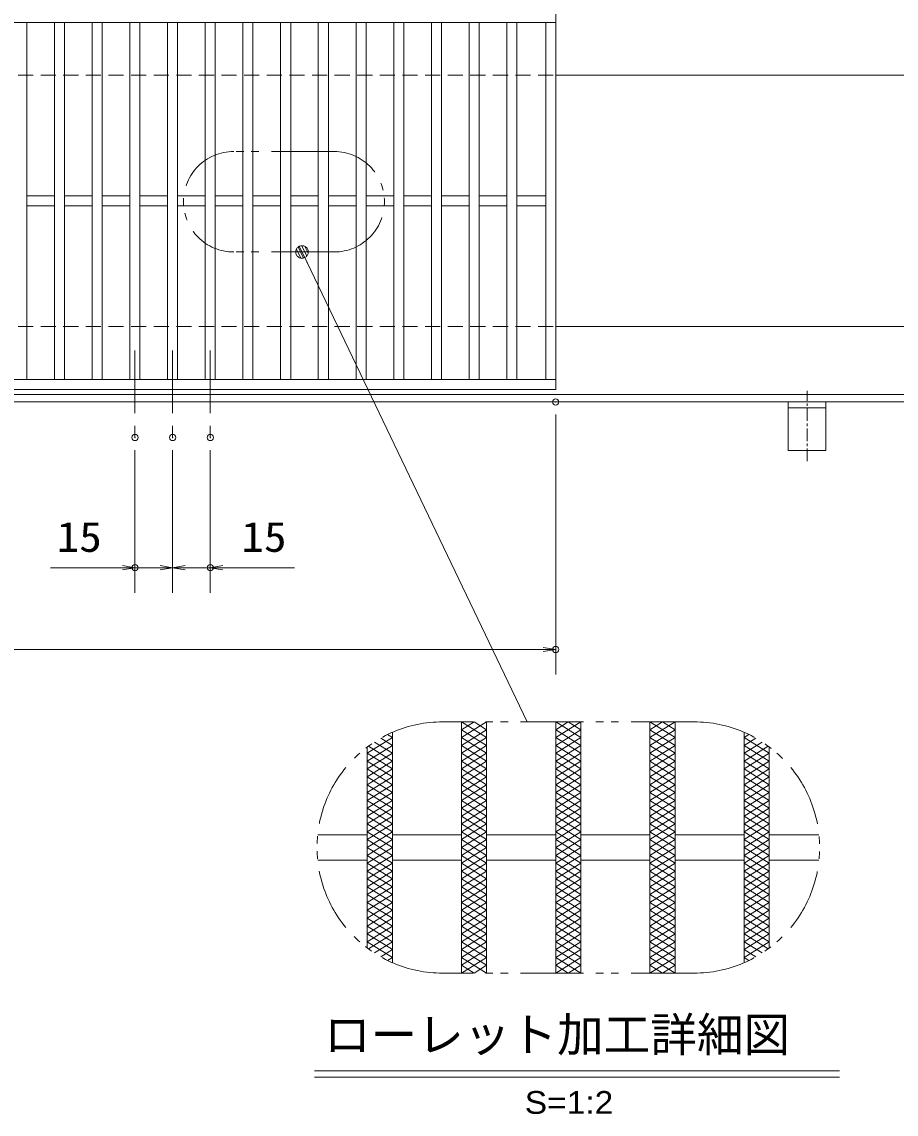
# Model space of a CAD drawing. Units: millimetres, scale not verified. Extents: x -1050 to 1050, y -742 to 742.
# Drawn here: x -7.9 to 340, y 44 to 478.8 of the extents above; entities that cross this region are included whole.
import ezdxf
from ezdxf.enums import TextEntityAlignment as Align

# ---------------------------------------------------------------- set-up
doc = ezdxf.new("R2010")
doc.units = ezdxf.units.MM
doc.header["$LTSCALE"] = 5
doc.header["$PDMODE"] = 32
doc.header["$PDSIZE"] = 2.5
for name, pattern in [('CHAIN1', [8, 5, -1, 1, -1]), ('DASHED1', [1.8, 1.2, -0.6]), ('DOUBLE_CHAIN1', [8.8, 5, -1, 0.6, -0.6, 0.6, -1])]:
    doc.linetypes.add(name, pattern=pattern)
for name, color, linetype, lineweight in [('0-1_アンカー', 7, 'Continuous', 9), ('0-2_枠', 7, 'Continuous', 9), ('0-3_寸法注釈', 2, 'Continuous', 9), ('0-4_0', 2, 'Continuous', 9), ('0-5_DEFPOINTS', 134, 'Continuous', 9), ('0-6_蓋', 5, 'Continuous', 9), ('0-7_想像線', 134, 'DOUBLE_CHAIN1', 9), ('0-8_中心線', 6, 'CHAIN1', 9), ('0-9_ハッチング', 4, 'Continuous', 9), ('0-A_溝開口', 4, 'DASHED1', 9)]:
    doc.layers.add(name, color=color, linetype=linetype, lineweight=lineweight)
doc.styles.add('HG丸ｺﾞｼｯｸM-PRO', font='')
doc.styles.add('ＭＳ ゴシック', font='')
doc.styles.get('HG丸ｺﾞｼｯｸM-PRO').set_extended_font_data('HG丸ｺﾞｼｯｸM-PRO')
doc.styles.get('ＭＳ ゴシック').set_extended_font_data('MS Gothic')

# ---------------------------------------------------------------- blocks, each defined once
blk = doc.blocks.new('A$C5D7C781A')
at = {"layer": '0-1_アンカー', "color": 6, "linetype": 'CHAIN1'}
blk.add_line((37.5, 140.11), (37.5, 0), dxfattribs=at)
at = {"layer": '0-1_アンカー'}
for p, q in [((0, 118.78), (0, 22.26)), ((0, 118.78), (75, 118.78)), ((75, 118.78), (75, 22.26)), ((75, 33.76), (0, 33.76)), ((0, 22.26), (75, 22.26))]:
    blk.add_line(p, q, dxfattribs=at)
blk = doc.blocks.new('_OPEN')
at = {"layer": '0-4_0'}
blk.add_line((0, 0), (-5, 0), dxfattribs=at)
blk.add_lwpolyline([(-5, 0.833), (0, 0), (-5, -0.833)], dxfattribs=at)
blk = doc.blocks.new('_Dot')
at = {"layer": '0-4_0'}
for p, q in [((-2.5, 0), (-5, 0)), ((2.445, 0.5), (-2.445, 0.5)), ((1.997, 1.5), (-1.997, 1.5)), ((2.289, -0.995), (-2.289, -0.995)), ((1.499, -1.995), (-1.499, -1.995))]:
    blk.add_line(p, q, dxfattribs=at)
for points in [[(2.5, 0), (2.48, 0.313), (2.421, 0.622), (2.324, 0.92), (2.191, 1.204), (2.023, 1.469), (1.822, 1.711), (1.594, 1.926), (1.34, 2.111), (1.064, 2.262), (0.773, 2.378), (0.468, 2.456), (0.157, 2.495), (-0.157, 2.495), (-0.468, 2.456), (-0.773, 2.378), (-1.064, 2.262), (-1.34, 2.111), (-1.594, 1.926), (-1.822, 1.711), (-2.023, 1.469), (-2.191, 1.204), (-2.324, 0.92), (-2.421, 0.622), (-2.48, 0.313), (-2.5, 0), (0, 0)], [(-2.5, 0), (-2.48, -0.313), (-2.421, -0.622), (-2.324, -0.92), (-2.191, -1.204), (-2.023, -1.469), (-1.822, -1.711), (-1.594, -1.926), (-1.34, -2.111), (-1.064, -2.262), (-0.773, -2.378), (-0.468, -2.456), (-0.157, -2.495), (0.157, -2.495), (0.468, -2.456), (0.773, -2.378), (1.064, -2.262), (1.34, -2.111), (1.594, -1.926), (1.822, -1.711), (2.023, -1.469), (2.191, -1.204), (2.324, -0.92), (2.421, -0.622), (2.48, -0.313), (2.5, 0), (0, 0)]]:
    blk.add_lwpolyline(points, close=True, dxfattribs=at)

msp = doc.modelspace()

# ---------------------------------------------------------------- linework, layer by layer
at = {"layer": '0-2_枠'}
for p, q in [((204.55, 457.475), (409.55, 457.475)), ((204.55, 357.475), (409.55, 357.475)), ((-792.45, 330.475), (411.386, 330.475)), ((-795.45, 327.475), (409.55, 327.475))]:
    msp.add_line(p, q, dxfattribs=at)
at = {"layer": '0-3_寸法注釈'}
for p, q in [((193.136, 200.159), (103.978, 386.268)), ((204.55, 322.475), (204.55, 218.953)), ((37.05, 308.328), (37.05, 251.522)), ((52.05, 308.328), (52.05, 251.522)), ((52.05, 308.328), (52.05, 251.522)), ((67.05, 308.328), (67.05, 251.522)), ((32.05, 261.522), (3.513, 261.522)), ((52.05, 261.522), (37.05, 261.522)), ((47.05, 261.522), (42.05, 261.522)), ((52.05, 261.522), (67.05, 261.522)), ((57.05, 261.522), (62.05, 261.522)), ((72.05, 261.522), (100.587, 261.522)), ((-785.45, 228.953), (199.55, 228.953)), ((108.505, 61.249), (317.544, 61.249)), ((108.505, 58.749), (317.544, 58.749))]:
    msp.add_line(p, q, dxfattribs=at)
at = {"layer": '0-5_DEFPOINTS'}
for p in [(204.55, 327.475), (37.05, 313.328), (52.05, 313.328), (67.05, 313.328), (37.05, 261.522), (67.05, 261.522), (204.55, 228.953)]:
    msp.add_point(p, dxfattribs=at)
at = {"layer": '0-6_蓋'}
for p, q in [((204.55, 478.475), (-790.45, 478.475)), ((-5.95, 478.475), (-5.95, 336.475)), ((5.05, 478.475), (5.05, 336.475)), ((9.05, 478.475), (9.05, 336.475)), ((20.05, 478.475), (20.05, 336.475)), ((24.05, 478.475), (24.05, 336.475)), ((35.05, 478.475), (35.05, 336.475)), ((39.05, 478.475), (39.05, 336.475)), ((50.05, 478.475), (50.05, 336.475)), ((54.05, 478.475), (54.05, 336.475)), ((65.05, 478.475), (65.05, 336.475)), ((69.05, 478.475), (69.05, 336.475)), ((80.05, 478.475), (80.05, 336.475)), ((84.05, 478.475), (84.05, 336.475)), ((95.05, 478.475), (95.05, 336.475)), ((99.05, 478.475), (99.05, 336.475)), ((110.05, 478.475), (110.05, 336.475)), ((114.05, 478.475), (114.05, 336.475)), ((125.05, 478.475), (125.05, 336.475)), ((129.05, 478.475), (129.05, 336.475)), ((140.05, 478.475), (140.05, 336.475)), ((144.05, 478.475), (144.05, 336.475)), ((155.05, 478.475), (155.05, 336.475)), ((159.05, 478.475), (159.05, 336.475)), ((170.05, 478.475), (170.05, 336.475)), ((174.05, 478.475), (174.05, 336.475)), ((185.05, 478.475), (185.05, 336.475)), ((189.05, 478.475), (189.05, 336.475)), ((200.55, 336.475), (200.55, 478.475)), ((204.55, 332.475), (204.55, 482.475)), ((-5.95, 409.475), (5.05, 409.475)), ((9.05, 409.475), (20.05, 409.475)), ((24.05, 409.475), (35.05, 409.475)), ((39.05, 409.475), (50.05, 409.475)), ((54.05, 409.475), (65.05, 409.475)), ((69.05, 409.475), (80.05, 409.475)), ((84.05, 409.475), (95.05, 409.475)), ((99.05, 409.475), (110.05, 409.475)), ((114.05, 409.475), (125.05, 409.475)), ((129.05, 409.475), (140.05, 409.475)), ((144.05, 409.475), (155.05, 409.475)), ((159.05, 409.475), (170.05, 409.475)), ((174.05, 409.475), (185.05, 409.475)), ((189.05, 409.475), (200.55, 409.475)), ((-5.95, 405.475), (5.05, 405.475)), ((9.05, 405.475), (20.05, 405.475)), ((24.05, 405.475), (35.05, 405.475)), ((39.05, 405.475), (50.05, 405.475)), ((54.05, 405.475), (65.05, 405.475)), ((69.05, 405.475), (80.05, 405.475)), ((84.05, 405.475), (95.05, 405.475)), ((99.05, 405.475), (110.05, 405.475)), ((114.05, 405.475), (125.05, 405.475)), ((129.05, 405.475), (140.05, 405.475)), ((144.05, 405.475), (155.05, 405.475)), ((159.05, 405.475), (170.05, 405.475)), ((174.05, 405.475), (185.05, 405.475)), ((189.05, 405.475), (200.55, 405.475)), ((-790.45, 336.475), (204.55, 336.475)), ((-790.45, 332.475), (204.55, 332.475)), ((167.05, 200.159), (167.05, 100.159)), ((167.05, 200.159), (167.05, 100.159)), ((177.05, 200.159), (177.05, 100.159)), ((177.05, 200.159), (177.05, 100.159)), ((204.55, 200.159), (204.55, 100.159)), ((204.55, 200.159), (204.55, 100.159)), ((214.55, 200.159), (214.55, 100.159)), ((214.55, 200.159), (214.55, 100.159)), ((242.05, 200.159), (242.05, 100.159)), ((242.05, 200.159), (242.05, 100.159)), ((252.05, 200.159), (252.05, 100.159)), ((252.05, 200.159), (252.05, 100.159)), ((139.55, 195.985), (139.55, 104.333)), ((139.55, 195.985), (139.55, 104.333)), ((279.55, 195.985), (279.55, 104.333)), ((279.55, 195.985), (279.55, 104.333)), ((129.55, 190.159), (129.55, 110.159)), ((129.55, 190.159), (129.55, 110.159)), ((289.55, 190.159), (289.55, 110.159)), ((289.55, 190.159), (289.55, 110.159)), ((109.801, 155.159), (129.55, 155.159)), ((139.55, 155.159), (167.05, 155.159)), ((177.05, 155.159), (204.55, 155.159)), ((214.55, 155.159), (242.05, 155.159)), ((252.05, 155.159), (279.55, 155.159)), ((289.55, 155.159), (309.299, 155.159)), ((109.801, 145.159), (129.55, 145.159)), ((139.55, 145.159), (167.05, 145.159)), ((177.05, 145.159), (204.55, 145.159)), ((214.55, 145.159), (242.05, 145.159)), ((252.05, 145.159), (279.55, 145.159)), ((289.55, 145.159), (309.299, 145.159))]:
    msp.add_line(p, q, dxfattribs=at)
at = {"layer": '0-7_想像線'}
for p, q in [((116.372, 427.17), (76.372, 427.17)), ((116.372, 387.17), (76.372, 387.17)), ((259.55, 200.159), (159.55, 200.159)), ((259.55, 100.159), (159.55, 100.159))]:
    msp.add_line(p, q, dxfattribs=at)
for centre, radius, start, end in [((76.372, 407.17), 20, 90, 270), ((116.372, 407.17), 20, 270, 90), ((159.55, 150.159), 50, 90, 270), ((259.55, 150.159), 50, 270, 90)]:
    msp.add_arc(centre, radius, start, end, dxfattribs=at)
at = {"layer": '0-8_中心線'}
for p, q in [((37.05, 347.969), (37.05, 313.328)), ((52.05, 347.969), (52.05, 313.328)), ((67.05, 347.969), (67.05, 313.328))]:
    msp.add_line(p, q, dxfattribs=at)
at = {"layer": '0-9_ハッチング'}
for p, q in [((167.05, 193.909), (177.05, 200.159)), ((167.05, 200.159), (177.05, 193.909)), ((167.05, 197.034), (172.05, 200.159)), ((172.05, 200.159), (177.05, 197.034)), ((204.55, 193.909), (214.55, 200.159)), ((204.55, 200.159), (214.55, 193.909)), ((204.55, 197.034), (209.55, 200.159)), ((209.55, 200.159), (214.55, 197.034)), ((242.05, 193.909), (252.05, 200.159)), ((242.05, 200.159), (252.05, 193.909)), ((242.05, 197.034), (247.05, 200.159)), ((247.05, 200.159), (252.05, 197.034)), ((167.05, 190.784), (177.05, 197.034)), ((167.05, 197.034), (177.05, 190.784)), ((204.55, 190.784), (214.55, 197.034)), ((204.55, 197.034), (214.55, 190.784)), ((242.05, 190.784), (252.05, 197.034)), ((242.05, 197.034), (252.05, 190.784)), ((129.55, 187.659), (139.55, 193.909)), ((132.386, 192.137), (139.55, 187.659)), ((134.925, 193.675), (139.55, 190.784)), ((137.64, 195.103), (139.55, 193.909)), ((167.05, 187.659), (177.05, 193.909)), ((167.05, 193.909), (177.05, 187.659)), ((204.55, 187.659), (214.55, 193.909)), ((204.55, 193.909), (214.55, 187.659)), ((242.05, 187.659), (252.05, 193.909)), ((242.05, 193.909), (252.05, 187.659)), ((279.55, 193.909), (281.46, 195.103)), ((279.55, 193.909), (289.55, 187.659)), ((279.55, 190.784), (284.175, 193.675)), ((279.55, 187.659), (286.714, 192.137)), ((129.55, 184.534), (139.55, 190.784)), ((129.55, 187.659), (139.55, 181.409)), ((129.55, 181.409), (139.55, 187.659)), ((130.007, 190.498), (139.55, 184.534)), ((167.05, 184.534), (177.05, 190.784)), ((167.05, 190.784), (177.05, 184.534)), ((167.05, 187.659), (177.05, 181.409)), ((167.05, 181.409), (177.05, 187.659)), ((204.55, 184.534), (214.55, 190.784)), ((204.55, 190.784), (214.55, 184.534)), ((204.55, 187.659), (214.55, 181.409)), ((204.55, 181.409), (214.55, 187.659)), ((242.05, 184.534), (252.05, 190.784)), ((242.05, 190.784), (252.05, 184.534)), ((242.05, 187.659), (252.05, 181.409)), ((242.05, 181.409), (252.05, 187.659)), ((279.55, 190.784), (289.55, 184.534)), ((279.55, 184.534), (289.093, 190.498)), ((279.55, 187.659), (289.55, 181.409)), ((279.55, 181.409), (289.55, 187.659)), ((129.55, 184.534), (139.55, 178.284)), ((129.55, 178.284), (139.55, 184.534)), ((167.05, 184.534), (177.05, 178.284)), ((167.05, 178.284), (177.05, 184.534)), ((204.55, 184.534), (214.55, 178.284)), ((204.55, 178.284), (214.55, 184.534)), ((242.05, 184.534), (252.05, 178.284)), ((242.05, 178.284), (252.05, 184.534)), ((279.55, 184.534), (289.55, 178.284)), ((279.55, 178.284), (289.55, 184.534)), ((129.55, 181.409), (139.55, 175.159)), ((129.55, 175.159), (139.55, 181.409)), ((129.55, 178.284), (139.55, 172.034)), ((129.55, 172.034), (139.55, 178.284)), ((167.05, 181.409), (177.05, 175.159)), ((167.05, 175.159), (177.05, 181.409)), ((167.05, 178.284), (177.05, 172.034)), ((167.05, 172.034), (177.05, 178.284)), ((204.55, 181.409), (214.55, 175.159)), ((204.55, 175.159), (214.55, 181.409)), ((204.55, 178.284), (214.55, 172.034)), ((204.55, 172.034), (214.55, 178.284)), ((242.05, 181.409), (252.05, 175.159)), ((242.05, 175.159), (252.05, 181.409)), ((242.05, 178.284), (252.05, 172.034)), ((242.05, 172.034), (252.05, 178.284)), ((279.55, 181.409), (289.55, 175.159)), ((279.55, 175.159), (289.55, 181.409)), ((279.55, 178.284), (289.55, 172.034)), ((279.55, 172.034), (289.55, 178.284)), ((129.55, 175.159), (139.55, 168.909)), ((129.55, 168.909), (139.55, 175.159)), ((167.05, 175.159), (177.05, 168.909)), ((167.05, 168.909), (177.05, 175.159)), ((204.55, 175.159), (214.55, 168.909)), ((204.55, 168.909), (214.55, 175.159)), ((242.05, 175.159), (252.05, 168.909)), ((242.05, 168.909), (252.05, 175.159)), ((279.55, 175.159), (289.55, 168.909)), ((279.55, 168.909), (289.55, 175.159)), ((129.55, 172.034), (139.55, 165.784)), ((129.55, 165.784), (139.55, 172.034)), ((167.05, 172.034), (177.05, 165.784)), ((167.05, 165.784), (177.05, 172.034)), ((204.55, 172.034), (214.55, 165.784)), ((204.55, 165.784), (214.55, 172.034)), ((242.05, 172.034), (252.05, 165.784)), ((242.05, 165.784), (252.05, 172.034)), ((279.55, 172.034), (289.55, 165.784)), ((279.55, 165.784), (289.55, 172.034)), ((129.55, 162.659), (139.55, 168.909)), ((129.55, 168.909), (139.55, 162.659)), ((129.55, 159.534), (139.55, 165.784)), ((129.55, 165.784), (139.55, 159.534)), ((167.05, 162.659), (177.05, 168.909)), ((167.05, 168.909), (177.05, 162.659)), ((167.05, 159.534), (177.05, 165.784)), ((167.05, 165.784), (177.05, 159.534)), ((204.55, 162.659), (214.55, 168.909)), ((204.55, 168.909), (214.55, 162.659)), ((204.55, 159.534), (214.55, 165.784)), ((204.55, 165.784), (214.55, 159.534)), ((242.05, 162.659), (252.05, 168.909)), ((242.05, 168.909), (252.05, 162.659)), ((242.05, 159.534), (252.05, 165.784)), ((242.05, 165.784), (252.05, 159.534)), ((279.55, 162.659), (289.55, 168.909)), ((279.55, 168.909), (289.55, 162.659)), ((279.55, 159.534), (289.55, 165.784)), ((279.55, 165.784), (289.55, 159.534)), ((129.55, 156.409), (139.55, 162.659)), ((129.55, 162.659), (139.55, 156.409)), ((167.05, 156.409), (177.05, 162.659)), ((167.05, 162.659), (177.05, 156.409)), ((204.55, 156.409), (214.55, 162.659)), ((204.55, 162.659), (214.55, 156.409)), ((242.05, 156.409), (252.05, 162.659)), ((242.05, 162.659), (252.05, 156.409)), ((279.55, 156.409), (289.55, 162.659)), ((279.55, 162.659), (289.55, 156.409)), ((129.55, 153.284), (139.55, 159.534)), ((129.55, 159.534), (139.55, 153.284)), ((167.05, 153.284), (177.05, 159.534)), ((167.05, 159.534), (177.05, 153.284)), ((204.55, 153.284), (214.55, 159.534)), ((204.55, 159.534), (214.55, 153.284)), ((242.05, 153.284), (252.05, 159.534)), ((242.05, 159.534), (252.05, 153.284)), ((279.55, 153.284), (289.55, 159.534)), ((279.55, 159.534), (289.55, 153.284)), ((129.55, 150.159), (139.55, 156.409)), ((129.55, 156.409), (139.55, 150.159)), ((129.55, 147.034), (139.55, 153.284)), ((129.55, 153.284), (139.55, 147.034)), ((167.05, 150.159), (177.05, 156.409)), ((167.05, 156.409), (177.05, 150.159)), ((167.05, 147.034), (177.05, 153.284)), ((167.05, 153.284), (177.05, 147.034)), ((204.55, 150.159), (214.55, 156.409)), ((204.55, 156.409), (214.55, 150.159)), ((204.55, 147.034), (214.55, 153.284)), ((204.55, 153.284), (214.55, 147.034)), ((242.05, 150.159), (252.05, 156.409)), ((242.05, 156.409), (252.05, 150.159)), ((242.05, 147.034), (252.05, 153.284)), ((242.05, 153.284), (252.05, 147.034)), ((279.55, 150.159), (289.55, 156.409)), ((279.55, 156.409), (289.55, 150.159)), ((279.55, 147.034), (289.55, 153.284)), ((279.55, 153.284), (289.55, 147.034)), ((129.55, 143.909), (139.55, 150.159)), ((129.55, 150.159), (139.55, 143.909)), ((167.05, 143.909), (177.05, 150.159)), ((167.05, 150.159), (177.05, 143.909)), ((204.55, 143.909), (214.55, 150.159)), ((204.55, 150.159), (214.55, 143.909)), ((242.05, 143.909), (252.05, 150.159)), ((242.05, 150.159), (252.05, 143.909)), ((279.55, 143.909), (289.55, 150.159)), ((279.55, 150.159), (289.55, 143.909)), ((129.55, 140.784), (139.55, 147.034)), ((129.55, 147.034), (139.55, 140.784)), ((129.55, 137.659), (139.55, 143.909)), ((129.55, 143.909), (139.55, 137.659)), ((167.05, 140.784), (177.05, 147.034)), ((167.05, 147.034), (177.05, 140.784)), ((167.05, 137.659), (177.05, 143.909)), ((167.05, 143.909), (177.05, 137.659)), ((204.55, 140.784), (214.55, 147.034)), ((204.55, 147.034), (214.55, 140.784)), ((204.55, 137.659), (214.55, 143.909)), ((204.55, 143.909), (214.55, 137.659)), ((242.05, 140.784), (252.05, 147.034)), ((242.05, 147.034), (252.05, 140.784)), ((242.05, 137.659), (252.05, 143.909)), ((242.05, 143.909), (252.05, 137.659)), ((279.55, 140.784), (289.55, 147.034)), ((279.55, 147.034), (289.55, 140.784)), ((279.55, 137.659), (289.55, 143.909)), ((279.55, 143.909), (289.55, 137.659)), ((129.55, 134.534), (139.55, 140.784)), ((129.55, 140.784), (139.55, 134.534)), ((167.05, 134.534), (177.05, 140.784)), ((167.05, 140.784), (177.05, 134.534)), ((204.55, 134.534), (214.55, 140.784)), ((204.55, 140.784), (214.55, 134.534)), ((242.05, 134.534), (252.05, 140.784)), ((242.05, 140.784), (252.05, 134.534)), ((279.55, 134.534), (289.55, 140.784)), ((279.55, 140.784), (289.55, 134.534)), ((129.55, 131.409), (139.55, 137.659)), ((129.55, 137.659), (139.55, 131.409)), ((167.05, 131.409), (177.05, 137.659)), ((167.05, 137.659), (177.05, 131.409)), ((204.55, 131.409), (214.55, 137.659)), ((204.55, 137.659), (214.55, 131.409)), ((242.05, 131.409), (252.05, 137.659)), ((242.05, 137.659), (252.05, 131.409)), ((279.55, 131.409), (289.55, 137.659)), ((279.55, 137.659), (289.55, 131.409)), ((129.55, 128.284), (139.55, 134.534)), ((129.55, 134.534), (139.55, 128.284)), ((129.55, 125.159), (139.55, 131.409)), ((129.55, 131.409), (139.55, 125.159)), ((167.05, 128.284), (177.05, 134.534)), ((167.05, 134.534), (177.05, 128.284)), ((167.05, 125.159), (177.05, 131.409)), ((167.05, 131.409), (177.05, 125.159)), ((204.55, 128.284), (214.55, 134.534)), ((204.55, 134.534), (214.55, 128.284)), ((204.55, 125.159), (214.55, 131.409)), ((204.55, 131.409), (214.55, 125.159)), ((242.05, 128.284), (252.05, 134.534)), ((242.05, 134.534), (252.05, 128.284)), ((242.05, 125.159), (252.05, 131.409)), ((242.05, 131.409), (252.05, 125.159)), ((279.55, 128.284), (289.55, 134.534)), ((279.55, 134.534), (289.55, 128.284)), ((279.55, 125.159), (289.55, 131.409)), ((279.55, 131.409), (289.55, 125.159)), ((129.55, 128.284), (139.55, 122.034)), ((129.55, 122.034), (139.55, 128.284)), ((167.05, 128.284), (177.05, 122.034)), ((167.05, 122.034), (177.05, 128.284)), ((204.55, 128.284), (214.55, 122.034)), ((204.55, 122.034), (214.55, 128.284)), ((242.05, 128.284), (252.05, 122.034)), ((242.05, 122.034), (252.05, 128.284)), ((279.55, 128.284), (289.55, 122.034)), ((279.55, 122.034), (289.55, 128.284)), ((129.55, 125.159), (139.55, 118.909)), ((129.55, 118.909), (139.55, 125.159)), ((129.55, 122.034), (139.55, 115.784)), ((129.55, 115.784), (139.55, 122.034)), ((167.05, 125.159), (177.05, 118.909)), ((167.05, 118.909), (177.05, 125.159)), ((167.05, 122.034), (177.05, 115.784)), ((167.05, 115.784), (177.05, 122.034)), ((204.55, 125.159), (214.55, 118.909)), ((204.55, 118.909), (214.55, 125.159)), ((204.55, 122.034), (214.55, 115.784)), ((204.55, 115.784), (214.55, 122.034)), ((242.05, 125.159), (252.05, 118.909)), ((242.05, 118.909), (252.05, 125.159)), ((242.05, 122.034), (252.05, 115.784)), ((242.05, 115.784), (252.05, 122.034)), ((279.55, 125.159), (289.55, 118.909)), ((279.55, 118.909), (289.55, 125.159)), ((279.55, 122.034), (289.55, 115.784)), ((279.55, 115.784), (289.55, 122.034)), ((129.55, 118.909), (139.55, 112.659)), ((129.55, 112.659), (139.55, 118.909)), ((167.05, 118.909), (177.05, 112.659)), ((167.05, 112.659), (177.05, 118.909)), ((204.55, 118.909), (214.55, 112.659)), ((204.55, 112.659), (214.55, 118.909)), ((242.05, 118.909), (252.05, 112.659)), ((242.05, 112.659), (252.05, 118.909)), ((279.55, 118.909), (289.55, 112.659)), ((279.55, 112.659), (289.55, 118.909)), ((129.55, 115.784), (139.55, 109.534)), ((130.007, 109.82), (139.55, 115.784)), ((167.05, 115.784), (177.05, 109.534)), ((167.05, 109.534), (177.05, 115.784)), ((204.55, 115.784), (214.55, 109.534)), ((204.55, 109.534), (214.55, 115.784)), ((242.05, 115.784), (252.05, 109.534)), ((242.05, 109.534), (252.05, 115.784)), ((279.55, 115.784), (289.093, 109.82)), ((279.55, 109.534), (289.55, 115.784)), ((129.55, 112.659), (139.55, 106.409)), ((132.386, 108.182), (139.55, 112.659)), ((134.925, 106.643), (139.55, 109.534)), ((167.05, 112.659), (177.05, 106.409)), ((167.05, 106.409), (177.05, 112.659)), ((167.05, 109.534), (177.05, 103.284)), ((167.05, 103.284), (177.05, 109.534)), ((204.55, 112.659), (214.55, 106.409)), ((204.55, 106.409), (214.55, 112.659)), ((204.55, 109.534), (214.55, 103.284)), ((204.55, 103.284), (214.55, 109.534)), ((242.05, 112.659), (252.05, 106.409)), ((242.05, 106.409), (252.05, 112.659)), ((242.05, 109.534), (252.05, 103.284)), ((242.05, 103.284), (252.05, 109.534)), ((279.55, 112.659), (286.714, 108.182)), ((279.55, 106.409), (289.55, 112.659)), ((279.55, 109.534), (284.175, 106.643)), ((137.64, 105.215), (139.55, 106.409)), ((167.05, 106.409), (177.05, 100.159)), ((167.05, 100.159), (177.05, 106.409)), ((204.55, 106.409), (214.55, 100.159)), ((204.55, 100.159), (214.55, 106.409)), ((242.05, 106.409), (252.05, 100.159)), ((242.05, 100.159), (252.05, 106.409)), ((279.55, 106.409), (281.46, 105.215)), ((167.05, 103.284), (172.05, 100.159)), ((172.05, 100.159), (177.05, 103.284)), ((204.55, 103.284), (209.55, 100.159)), ((209.55, 100.159), (214.55, 103.284)), ((242.05, 103.284), (247.05, 100.159)), ((247.05, 100.159), (252.05, 103.284))]:
    msp.add_line(p, q, dxfattribs=at)
at = {"layer": '0-A_溝開口'}
for p, q in [((-765.45, 457.475), (204.55, 457.475)), ((-765.45, 357.475), (204.55, 357.475))]:
    msp.add_line(p, q, dxfattribs=at)

# ---------------------------------------------------------------- block references
at = {"layer": '0-1_アンカー', "xscale": -0.2, "yscale": 0.2, "rotation": 180}
msp.add_blockref('A$C5D7C781A', (297.05, 331.927), dxfattribs=at)
at = {"layer": '0-3_寸法注釈'}
for name, p, rotation in [('_Dot', (103.546, 387.17), 115.59735), ('_OPEN', (52.05, 261.522), 180), ('_OPEN', (67.05, 261.522), 180)]:
    msp.add_blockref(name, p, dxfattribs=dict(at, rotation=rotation))
for p in [(37.05, 261.522), (52.05, 261.522), (204.55, 228.953)]:
    msp.add_blockref('_OPEN', p, dxfattribs=at)

# ---------------------------------------------------------------- texts
at = {"layer": '0-3_寸法注釈', "color": 7, "width": 1.1}
for s, height, style, p in [('15', 12.02, 'ＭＳ ゴシック', (5.893, 264.209)), ('15', 12.02, 'ＭＳ ゴシック', (79.43, 264.209)), ('S=1:2', 9.062, 'HG丸ｺﾞｼｯｸM-PRO', (192.217, 41.453))]:
    msp.add_text(s, height=height, dxfattribs=dict(at, style=style)).set_placement(p, align=Align.BOTTOM_LEFT)
at = {"layer": '0-3_寸法注釈', "color": 7, "style": 'HG丸ｺﾞｼｯｸM-PRO'}
msp.add_text('ローレット加工詳細図', height=13.6, dxfattribs=at).set_placement((112.318, 64.821), align=Align.BOTTOM_LEFT)

doc.saveas('drawing.dxf')
